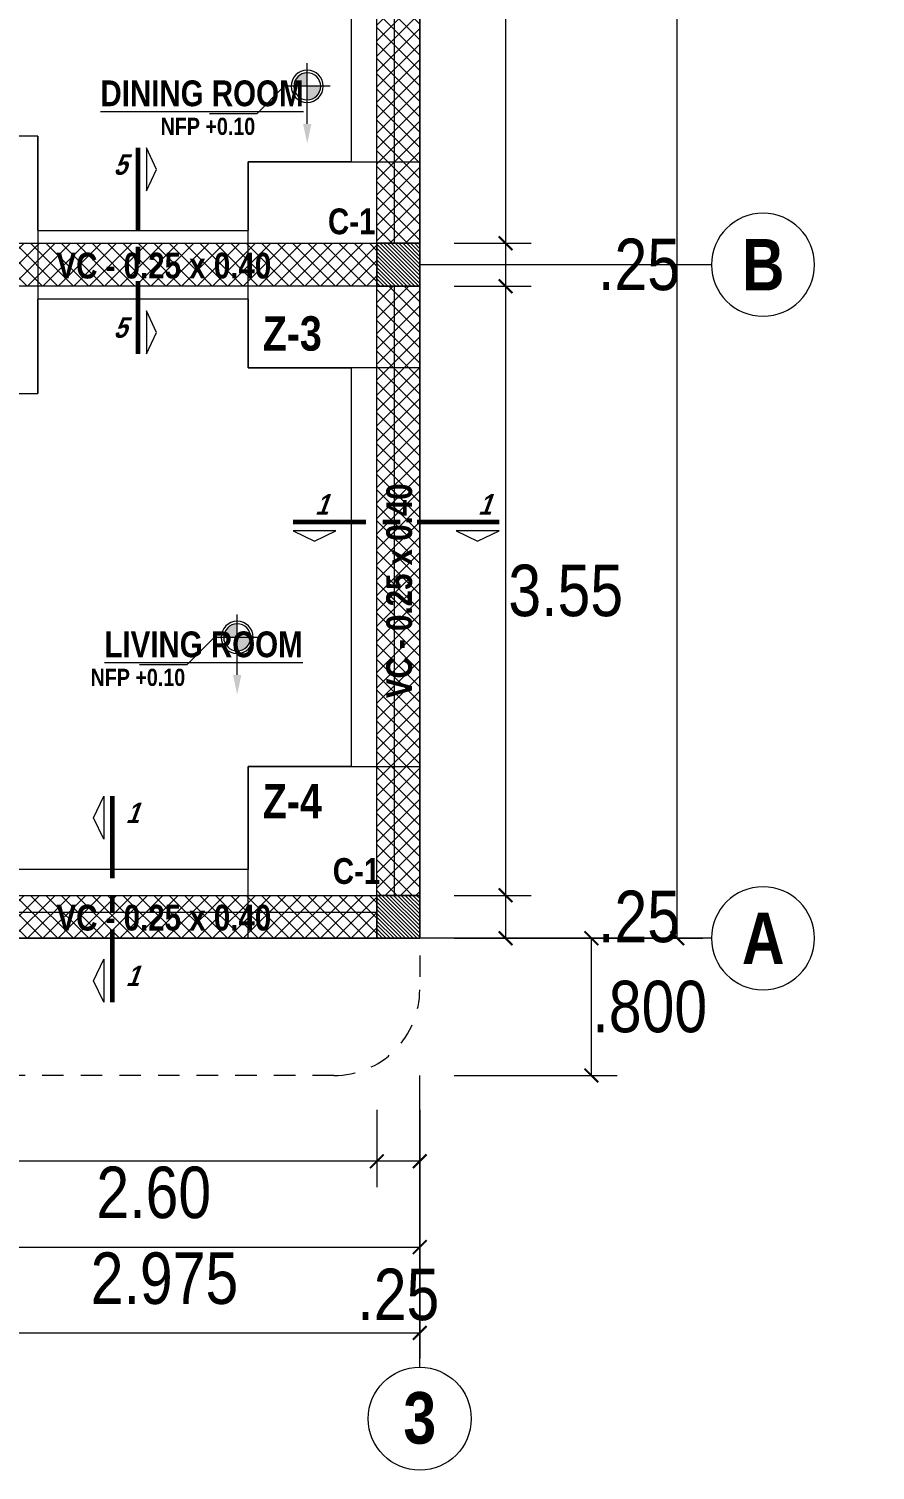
# Model space of a CAD drawing. Header units: millimetres. Extents: x 68 to 194, y 47 to 103.
# Drawn here: x 160.29 to 165.22, y 84.45 to 92.85 of the extents above; entities that cross this region are included whole.
import ezdxf
from ezdxf.enums import TextEntityAlignment as Align

# ---------------------------------------------------------------- set-up
doc = ezdxf.new("R2010")
doc.units = ezdxf.units.MM
doc.linetypes.add('CENTER2', pattern=[28.575, 19.05, -3.175, 3.175, -3.175])
doc.linetypes.add('DASHED2', pattern=[0.375, 0.25, -0.125])
for name, color, linetype, lineweight in [('A_Texto', 43, 'Continuous', 9), ('E_Cimentación', 150, 'Continuous', 50), ('E_Columna', 3, 'Continuous', 25), ('E_Sobrecimiento', 230, 'Continuous', 25), ('E_Viga Secundaria', 133, 'Continuous', 20), ('E_Zapata', 30, 'Continuous', 25), ('G_Cortes', 3, 'Continuous', 60), ('G_Ejes', 253, 'Continuous', 20), ('G_Proyección', 8, 'DASHED2', 15), ('G_Sombreados', 8, 'Continuous', 9), ('G_Texto', 122, 'Continuous', 20)]:
    doc.layers.add(name, color=color, linetype=linetype, lineweight=lineweight)
doc.layers.add('G_Acotación', color=171, linetype='Continuous')
doc.styles.add('Acotacion', font='ARIALN.TTF')
doc.styles.add('AMBIENTES', font='ARIALNB.TTF', dxfattribs={"height": 0.15})
doc.styles.add('Arial Marron', font='ARIALN.TTF')
doc.styles.add('Cotas', font='ARIALNB.TTF', dxfattribs={"height": 0.1})
doc.styles.add('Eje', font='ARIALNB.TTF', dxfattribs={"height": 0.3})
doc.styles.add('Notas', font='ARIALNB.TTF', dxfattribs={"height": 0.15})
doc.styles.add('TITULOS', font='ARIALNB.TTF', dxfattribs={"height": 0.3})
doc.dimstyles.new('Lenin_50', dxfattribs={"dimtxt": 0.3, "dimasz": 0.08, "dimexe": 0.15, "dimexo": 0.2, "dimgap": 0.03, "dimtad": 2, "dimtih": 1, "dimtoh": 1, "dimlfac": -1, "dimzin": 4, "dimdsep": 46, "dimtxsty": 'Acotacion', "dimblk": 'ARCHTICK', "dimcen": 0.08, "dimclrd": 256, "dimclre": 256, "dimclrt": 4, "dimazin": 1, "dimtm": 1e-09, "dimtfac": 1, "dimtmove": 2, "dimatfit": 2, "dimfxl": 0, "dimtolj": 1, "dimlwd": 13, "dimlwe": 18, "dimarcsym": 0})
pattern_1 = [(135, (395.61372, 3.60307), (0.04490128, 0.04490128), []), (45, (395.61372, 3.60307), (0.04490128, -0.04490128), [])]

# ---------------------------------------------------------------- blocks, each defined once
blk = doc.blocks.new('TITULP')
h = blk.add_hatch(color=1)
h.paths.add_polyline_path([(0, -0.0554), (0, -0.134), (0.0785, -0.134, 0.414214)])
h.paths.add_polyline_path([(0, -0.134), (-0.0785, -0.134, 0.414214), (0, -0.2125)])
for p, q in [((0, -0.3527), (0, 0)), ((-0.134, -0.134), (0.134, -0.134)), ((0.2939, -0.2939), (0.5699, -0.2939))]:
    blk.add_line(p, q)
at = {"lineweight": 18}
blk.add_line((0.134, -0.134), (0.2939, -0.2939), dxfattribs=at)
for radius in [0.0937, 0.0785]:
    blk.add_circle((0, -0.134), radius)
blk.add_solid([(0.0242, -0.3527), (0, -0.4678), (-0.0242, -0.3527)])
at = {"style": 'Arial Marron', "width": 1.35}
blk.add_attdef('%%USALA', text='', height=0.14, dxfattribs=at).set_placement((0.3052, -0.1124), align=Align.TOP_LEFT)
at = {"style": 'Arial Marron', "width": 1.1}
blk.add_attdef('NPT%%P0.00', text='', height=0.1, dxfattribs=at).set_placement((0.6033, -0.3972), align=Align.MIDDLE_CENTER)
at = {"style": 'Arial Marron'}
blk.add_attdef('PISO', text='', height=0.08, dxfattribs=at).set_placement((0.6033, -0.5391), align=Align.MIDDLE_CENTER)
blk = doc.blocks.new('Eri')
blk.add_line((-1.7, 0), (0, 0))
blk.add_circle((-2, 0), 0.3)
at = {"color": 1, "style": 'Eje', "flags": 4}
blk.add_attdef('H', text='', height=0.3, dxfattribs=at).set_placement((-2, 0), align=Align.MIDDLE_CENTER)
blk = doc.blocks.new('_ArchTick')
at = {"color": 0, "linetype": 'ByBlock', "const_width": 0.15}
blk.add_lwpolyline([(-0.5, -0.5), (0.5, 0.5)], dxfattribs=at)
blk = doc.blocks.new('*D312')
at = {"layer": 'Defpoints', "color": 0}
for p in [(156.5637, 86.7531), (162.5637, 86.7531), (162.5637, 85.2531)]:
    blk.add_point(p, dxfattribs=at)
at = {"layer": 'G_Acotación', "lineweight": 18}
for p, q in [((156.5637, 86.5531), (156.5637, 85.1031)), ((162.5637, 86.5531), (162.5637, 85.1031))]:
    blk.add_line(p, q, dxfattribs=at)
at = {"layer": 'G_Acotación', "lineweight": 13}
blk.add_line((156.5637, 85.2531), (162.5637, 85.2531), dxfattribs=at)
at = {"layer": 'G_Acotación', "lineweight": 13, "xscale": 0.08, "yscale": 0.08, "zscale": 0.08, "rotation": 180}
blk.add_blockref('_ArchTick', (156.5637, 85.2531), dxfattribs=at)
at = {"layer": 'G_Acotación', "lineweight": 13, "xscale": 0.08, "yscale": 0.08, "zscale": 0.08}
blk.add_blockref('_ArchTick', (162.5637, 85.2531), dxfattribs=at)
at = {"layer": 'G_Acotación', "color": 4, "lineweight": 5, "insert": (159.5637, 85.0699), "char_height": 0.3, "attachment_point": 5, "style": 'Acotacion'}
blk.add_mtext('\\A1;6.000', dxfattribs=at)
blk = doc.blocks.new('*D313')
at = {"layer": 'Defpoints', "color": 0}
for p in [(159.5887, 86.7531), (162.5637, 86.7531), (162.5637, 85.7531)]:
    blk.add_point(p, dxfattribs=at)
at = {"layer": 'G_Acotación', "lineweight": 18}
for p, q in [((159.5887, 86.5531), (159.5887, 85.6031)), ((162.5637, 86.5531), (162.5637, 85.6031))]:
    blk.add_line(p, q, dxfattribs=at)
at = {"layer": 'G_Acotación', "lineweight": 13}
blk.add_line((159.5887, 85.7531), (162.5637, 85.7531), dxfattribs=at)
at = {"layer": 'G_Acotación', "lineweight": 13, "xscale": 0.08, "yscale": 0.08, "zscale": 0.08, "rotation": 180}
blk.add_blockref('_ArchTick', (159.5887, 85.7531), dxfattribs=at)
at = {"layer": 'G_Acotación', "lineweight": 13, "xscale": 0.08, "yscale": 0.08, "zscale": 0.08}
blk.add_blockref('_ArchTick', (162.5637, 85.7531), dxfattribs=at)
at = {"layer": 'G_Acotación', "color": 4, "lineweight": 5, "insert": (161.0762, 85.5699), "char_height": 0.3, "attachment_point": 5, "style": 'Acotacion'}
blk.add_mtext('\\A1;2.975', dxfattribs=at)
blk = doc.blocks.new('*D317')
at = {"layer": 'Defpoints', "color": 0}
for p in [(162.5637, 100.0531), (164.0637, 100.0531), (162.5637, 87.5531)]:
    blk.add_point(p, dxfattribs=at)
at = {"layer": 'G_Acotación', "lineweight": 18}
for p, q in [((162.7637, 100.0531), (164.2137, 100.0531)), ((162.7637, 87.5531), (164.2137, 87.5531))]:
    blk.add_line(p, q, dxfattribs=at)
at = {"layer": 'G_Acotación', "lineweight": 13}
blk.add_line((164.0637, 87.5531), (164.0637, 100.0531), dxfattribs=at)
at = {"layer": 'G_Acotación', "lineweight": 13, "xscale": 0.08, "yscale": 0.08, "zscale": 0.08}
for p, rotation in [((164.0637, 100.0531), 90), ((164.0637, 87.5531), 270)]:
    blk.add_blockref('_ArchTick', p, dxfattribs=dict(at, rotation=rotation))
at = {"layer": 'G_Acotación', "color": 4, "lineweight": 5, "insert": (164.5924, 93.8031), "char_height": 0.3, "attachment_point": 5, "style": 'Acotacion'}
blk.add_mtext('\\A1;12.500', dxfattribs=at)
blk = doc.blocks.new('*D319')
at = {"layer": 'Defpoints', "color": 0}
for p in [(162.5637, 87.5531), (163.5637, 87.5531), (162.5637, 86.7531)]:
    blk.add_point(p, dxfattribs=at)
at = {"layer": 'G_Acotación', "lineweight": 18}
for p, q in [((162.7637, 87.5531), (163.7137, 87.5531)), ((162.7637, 86.7531), (163.7137, 86.7531))]:
    blk.add_line(p, q, dxfattribs=at)
at = {"layer": 'G_Acotación', "lineweight": 13}
blk.add_line((163.5637, 86.7531), (163.5637, 87.5531), dxfattribs=at)
at = {"layer": 'G_Acotación', "lineweight": 13, "xscale": 0.08, "yscale": 0.08, "zscale": 0.08}
for p, rotation in [((163.5637, 87.5531), 90), ((163.5637, 86.7531), 270)]:
    blk.add_blockref('_ArchTick', p, dxfattribs=dict(at, rotation=rotation))
at = {"layer": 'G_Acotación', "color": 4, "lineweight": 5, "insert": (163.9038, 87.1531), "char_height": 0.3, "attachment_point": 5, "style": 'Acotacion'}
blk.add_mtext('\\A1;.800', dxfattribs=at)
blk = doc.blocks.new('*D328')
at = {"layer": 'Defpoints', "color": 0}
for p in [(162.3137, 86.7531), (162.5637, 86.7531), (162.3137, 86.2531)]:
    blk.add_point(p, dxfattribs=at)
at = {"layer": 'G_Acotación', "lineweight": 18}
for p, q in [((162.3137, 86.5531), (162.3137, 86.1031)), ((162.5637, 86.5531), (162.5637, 86.1031))]:
    blk.add_line(p, q, dxfattribs=at)
at = {"layer": 'G_Acotación', "lineweight": 13}
blk.add_line((162.5637, 86.2531), (162.3137, 86.2531), dxfattribs=at)
at = {"layer": 'G_Acotación', "lineweight": 13, "xscale": 0.08, "yscale": 0.08, "zscale": 0.08, "rotation": 180}
blk.add_blockref('_ArchTick', (162.3137, 86.2531), dxfattribs=at)
at = {"layer": 'G_Acotación', "lineweight": 13, "xscale": 0.08, "yscale": 0.08, "zscale": 0.08}
blk.add_blockref('_ArchTick', (162.5637, 86.2531), dxfattribs=at)
at = {"layer": 'G_Acotación', "color": 4, "lineweight": 5, "insert": (162.4387, 85.4754), "char_height": 0.3, "attachment_point": 5, "style": 'Acotacion'}
blk.add_mtext('\\A1;.25', dxfattribs=at)
blk = doc.blocks.new('*D329')
at = {"layer": 'Defpoints', "color": 0}
for p in [(159.7137, 86.7531), (162.3137, 86.7531), (159.7137, 86.2531)]:
    blk.add_point(p, dxfattribs=at)
at = {"layer": 'G_Acotación', "lineweight": 18}
for p, q in [((159.7137, 86.5531), (159.7137, 86.1031)), ((162.3137, 86.5531), (162.3137, 86.1031))]:
    blk.add_line(p, q, dxfattribs=at)
at = {"layer": 'G_Acotación', "lineweight": 13}
blk.add_line((162.3137, 86.2531), (159.7137, 86.2531), dxfattribs=at)
at = {"layer": 'G_Acotación', "lineweight": 13, "xscale": 0.08, "yscale": 0.08, "zscale": 0.08, "rotation": 180}
blk.add_blockref('_ArchTick', (159.7137, 86.2531), dxfattribs=at)
at = {"layer": 'G_Acotación', "lineweight": 13, "xscale": 0.08, "yscale": 0.08, "zscale": 0.08}
blk.add_blockref('_ArchTick', (162.3137, 86.2531), dxfattribs=at)
at = {"layer": 'G_Acotación', "color": 4, "lineweight": 5, "insert": (161.0137, 86.0699), "char_height": 0.3, "attachment_point": 5, "style": 'Acotacion'}
blk.add_mtext('\\A1;2.60', dxfattribs=at)
blk = doc.blocks.new('*D442')
at = {"layer": 'Defpoints', "color": 0}
for p in [(162.5637, 95.9031), (162.5637, 91.6031), (163.0637, 91.6031)]:
    blk.add_point(p, dxfattribs=at)
at = {"layer": 'G_Acotación', "lineweight": 18}
for p, q in [((162.7637, 95.9031), (163.2137, 95.9031)), ((162.7637, 91.6031), (163.2137, 91.6031))]:
    blk.add_line(p, q, dxfattribs=at)
at = {"layer": 'G_Acotación', "lineweight": 13}
blk.add_line((163.0637, 95.9031), (163.0637, 91.6031), dxfattribs=at)
at = {"layer": 'G_Acotación', "lineweight": 13, "xscale": 0.08, "yscale": 0.08, "zscale": 0.08}
for p, rotation in [((163.0637, 95.9031), 90), ((163.0637, 91.6031), 270)]:
    blk.add_blockref('_ArchTick', p, dxfattribs=dict(at, rotation=rotation))
at = {"layer": 'G_Acotación', "color": 4, "lineweight": 5, "insert": (163.4178, 93.7531), "char_height": 0.3, "attachment_point": 5, "style": 'Acotacion'}
blk.add_mtext('\\A1;4.30', dxfattribs=at)
blk = doc.blocks.new('*D443')
at = {"layer": 'Defpoints', "color": 0}
for p in [(162.5637, 91.6031), (162.5637, 91.3531), (163.0637, 91.3531)]:
    blk.add_point(p, dxfattribs=at)
at = {"layer": 'G_Acotación', "lineweight": 18}
for p, q in [((162.7637, 91.6031), (163.2137, 91.6031)), ((162.7637, 91.3531), (163.2137, 91.3531))]:
    blk.add_line(p, q, dxfattribs=at)
at = {"layer": 'G_Acotación', "lineweight": 13}
blk.add_line((163.0637, 91.6031), (163.0637, 91.3531), dxfattribs=at)
at = {"layer": 'G_Acotación', "lineweight": 13, "xscale": 0.08, "yscale": 0.08, "zscale": 0.08}
for p, rotation in [((163.0637, 91.6031), 90), ((163.0637, 91.3531), 270)]:
    blk.add_blockref('_ArchTick', p, dxfattribs=dict(at, rotation=rotation))
at = {"layer": 'G_Acotación', "color": 4, "lineweight": 5, "insert": (163.8414, 91.4781), "char_height": 0.3, "attachment_point": 5, "style": 'Acotacion'}
blk.add_mtext('\\A1;.25', dxfattribs=at)
blk = doc.blocks.new('*D335')
at = {"layer": 'Defpoints', "color": 0}
for p in [(162.5637, 91.3531), (162.5637, 87.8031), (163.0637, 87.8031)]:
    blk.add_point(p, dxfattribs=at)
at = {"layer": 'G_Acotación', "lineweight": 18}
for p, q in [((162.7637, 91.3531), (163.2137, 91.3531)), ((162.7637, 87.8031), (163.2137, 87.8031))]:
    blk.add_line(p, q, dxfattribs=at)
at = {"layer": 'G_Acotación', "lineweight": 13}
blk.add_line((163.0637, 91.3531), (163.0637, 87.8031), dxfattribs=at)
at = {"layer": 'G_Acotación', "lineweight": 13, "xscale": 0.08, "yscale": 0.08, "zscale": 0.08}
for p, rotation in [((163.0637, 91.3531), 90), ((163.0637, 87.8031), 270)]:
    blk.add_blockref('_ArchTick', p, dxfattribs=dict(at, rotation=rotation))
at = {"layer": 'G_Acotación', "color": 4, "lineweight": 5, "insert": (163.4142, 89.5781), "char_height": 0.3, "attachment_point": 5, "style": 'Acotacion'}
blk.add_mtext('\\A1;3.55', dxfattribs=at)
blk = doc.blocks.new('*D336')
at = {"layer": 'Defpoints', "color": 0}
for p in [(162.5637, 87.8031), (162.5637, 87.5531), (163.0637, 87.5531)]:
    blk.add_point(p, dxfattribs=at)
at = {"layer": 'G_Acotación', "lineweight": 18}
for p, q in [((162.7637, 87.8031), (163.2137, 87.8031)), ((162.7637, 87.5531), (163.2137, 87.5531))]:
    blk.add_line(p, q, dxfattribs=at)
at = {"layer": 'G_Acotación', "lineweight": 13}
blk.add_line((163.0637, 87.8031), (163.0637, 87.5531), dxfattribs=at)
at = {"layer": 'G_Acotación', "lineweight": 13, "xscale": 0.08, "yscale": 0.08, "zscale": 0.08}
for p, rotation in [((163.0637, 87.8031), 90), ((163.0637, 87.5531), 270)]:
    blk.add_blockref('_ArchTick', p, dxfattribs=dict(at, rotation=rotation))
at = {"layer": 'G_Acotación', "color": 4, "lineweight": 5, "insert": (163.8414, 87.6781), "char_height": 0.3, "attachment_point": 5, "style": 'Acotacion'}
blk.add_mtext('\\A1;.25', dxfattribs=at)
blk = doc.blocks.new('Corte 2')
at = {"linetype": 'CENTER2', "lineweight": 60, "ltscale": 0.025}
blk.add_line((-0.4, 0), (0.8, 0), dxfattribs=at)
at = {"lineweight": 20}
for points in [[(-0.4, 0.05), (-0.15, 0.05), (-0.275, 0.11), (-0.4, 0.05)], [(0.55, 0.05), (0.8, 0.05), (0.675, 0.11), (0.55, 0.05)]]:
    blk.add_lwpolyline(points, dxfattribs=at)
at = {"ltscale": 1.1, "style": 'Notas', "oblique": 20, "flags": 4}
for p in [(-0.3035, -0.1041), (0.6465, -0.1041)]:
    blk.add_attdef('CO', text='', height=0.12, dxfattribs=at).set_placement(p, align=Align.MIDDLE_CENTER)

msp = doc.modelspace()

# ---------------------------------------------------------------- hatches: boundary and pattern name
at = {"layer": 'E_Columna', "lineweight": 5}
h = msp.add_hatch(dxfattribs=at)
h.set_pattern_fill('LINE', color=256, scale=0.005, angle=45, style=0)
h.set_pattern_definition([(135, (271.709765, 7.8398), (0.0112253202, 0.0112253202), [])])
h.paths.add_polyline_path([(162.5637, 91.3531), (162.3137, 91.3531), (162.3137, 91.6031), (162.5637, 91.6031)])
h = msp.add_hatch(dxfattribs=at)
h.set_pattern_fill('LINE', color=256, scale=0.005, angle=45, style=0)
h.set_pattern_definition([(135, (271.709765, 7.6898), (0.0112253202, 0.0112253202), [])])
h.paths.add_polyline_path([(162.5637, 87.5531), (162.3137, 87.5531), (162.3137, 87.8031), (162.5637, 87.8031)])
at = {"layer": 'G_Sombreados', "lineweight": 5}
h = msp.add_hatch(dxfattribs=at)
h.set_pattern_fill('NET', color=256, scale=0.02, angle=45, style=0)
h.set_pattern_definition(pattern_1)
h.paths.add_polyline_path([(162.5637, 91.6031), (162.3137, 91.6031), (162.3137, 95.9031), (162.5637, 95.9031)])
h = msp.add_hatch(dxfattribs=at)
h.set_pattern_fill('NET', color=256, scale=0.02, angle=45, style=0)
h.set_pattern_definition([(45, (-31.58628, 24.85307), (-0.04490128, 0.04490128), []), (135, (-31.58628, 24.85307), (-0.04490128, -0.04490128), [])])
h.paths.add_polyline_path([(162.3137, 91.3531), (159.7137, 91.3531), (159.7137, 91.6031), (162.3137, 91.6031)])
h = msp.add_hatch(dxfattribs=at)
h.set_pattern_fill('NET', color=256, scale=0.02, angle=45, style=0)
h.set_pattern_definition(pattern_1)
h.paths.add_polyline_path([(162.5637, 87.8031), (162.3137, 87.8031), (162.3137, 91.3531), (162.5637, 91.3531)])
h = msp.add_hatch(dxfattribs=at)
h.set_pattern_fill('NET', color=256, scale=0.02, angle=45, style=0)
h.set_pattern_definition([(45, (-31.58628, 21.05307), (-0.04490128, 0.04490128), []), (135, (-31.58628, 21.05307), (-0.04490128, -0.04490128), [])])
h.paths.add_polyline_path([(162.3137, 87.5531), (159.7137, 87.5531), (159.7137, 87.8031), (162.3137, 87.8031)])

# ---------------------------------------------------------------- linework, layer by layer
at = {"layer": 'E_Cimentación', "lineweight": 5}
for p, q in [((160.3387, 91.6781), (161.5637, 91.6781)), ((161.5637, 91.2781), (160.3387, 91.2781))]:
    msp.add_line(p, q, dxfattribs=at)
msp.add_lwpolyline([(162.5637, 87.5531), (156.5637, 87.5531), (156.5637, 100.0531), (162.5637, 100.0531)], close=True, dxfattribs=at)
for points in [[(159.8387, 92.3531), (159.8387, 95.4281), (160.1887, 95.4281), (160.1887, 95.8781), (161.5637, 95.8781), (161.5637, 95.4281), (162.1637, 95.4281), (162.1637, 94.0281), (161.8137, 94.0281), (161.8137, 93.6281), (162.1637, 93.6281), (162.1637, 92.0781), (161.5637, 92.0781), (161.5637, 91.6781)], [(160.3387, 91.6781), (160.3387, 92.2281), (159.8387, 92.2281), (159.8387, 92.3531)], [(161.5637, 91.2781), (161.5637, 90.8781), (162.1637, 90.8781), (162.1637, 88.5531), (161.5637, 88.5531), (161.5637, 87.9531), (160.1887, 87.9531), (160.1887, 88.5531), (159.8387, 88.5531)], [(159.8387, 90.7281), (160.3387, 90.7281), (160.3387, 91.2781)]]:
    msp.add_lwpolyline(points, dxfattribs=at)
at = {"layer": 'E_Columna', "lineweight": 5}
for points in [[(162.5637, 91.3531), (162.3137, 91.3531), (162.3137, 91.6031), (162.5637, 91.6031)], [(162.5637, 87.5531), (162.3137, 87.5531), (162.3137, 87.8031), (162.5637, 87.8031)]]:
    msp.add_lwpolyline(points, close=True, dxfattribs=at)
at = {"layer": 'E_Sobrecimiento', "lineweight": 5}
msp.add_lwpolyline([(162.4137, 93.7531), (162.4137, 91.6031), (162.3137, 91.6031), (162.3137, 91.3531), (162.4137, 91.3531), (162.4137, 87.8031), (162.3137, 87.8031), (162.3137, 87.7031), (162.0637, 87.7031), (159.7137, 87.7031), (159.7137, 88.3031), (159.5637, 88.3031), (159.5637, 87.8031), (159.4637, 87.8031), (159.4637, 87.5531), (162.0637, 87.5531), (162.5637, 87.5531), (162.5637, 100.0531)], dxfattribs=at)
at = {"layer": 'E_Viga Secundaria', "lineweight": 5}
for points in [[(162.5637, 91.6031), (162.3137, 91.6031), (162.3137, 95.9031), (162.5637, 95.9031)], [(162.3137, 91.3531), (159.7137, 91.3531), (159.7137, 91.6031), (162.3137, 91.6031)], [(162.5637, 87.8031), (162.3137, 87.8031), (162.3137, 91.3531), (162.5637, 91.3531)], [(162.3137, 87.5531), (159.7137, 87.5531), (159.7137, 87.8031), (162.3137, 87.8031)]]:
    msp.add_lwpolyline(points, close=True, dxfattribs=at)
at = {"layer": 'E_Zapata', "lineweight": 5}
msp.add_lwpolyline([(160.3387, 92.2281), (160.3387, 90.7281)], dxfattribs=at)
for points in [[(162.5637, 90.8781), (161.5637, 90.8781), (161.5637, 92.0781), (162.5637, 92.0781)], [(162.5637, 87.5531), (161.5637, 87.5531), (161.5637, 88.5531), (162.5637, 88.5531)]]:
    msp.add_lwpolyline(points, close=True, dxfattribs=at)
at = {"layer": 'G_Proyección', "lineweight": 5, "ltscale": 0.5}
msp.add_lwpolyline([(162.5637, 100.0531), (162.5637, 100.0531), (162.5637, 87.2531, -0.414214), (162.0637, 86.7531), (157.0637, 86.7531, -0.414214), (156.5637, 87.2531), (156.5637, 100.0531), (156.5637, 100.0531), (162.5637, 100.0531), (162.5637, 100.0531)], format="xyb", close=True, dxfattribs=at)

# ---------------------------------------------------------------- block references
at = {"layer": 'A_Texto', "lineweight": 5}
ref = msp.add_blockref('TITULP', (161.908, 92.652), dxfattribs=dict(at, xscale=-1))
ref.add_attrib('NPT%%P0.00', 'NFP +0.10', dxfattribs={"layer": '0', "color": 30, "height": 0.1, "style": 'Cotas'}).set_placement((161.3293, 92.2848), align=Align.MIDDLE_CENTER)
ref.add_attrib('%%USALA', '%%UDINING ROOM', dxfattribs={"layer": '0', "height": 0.15, "style": 'AMBIENTES'}).set_placement((160.7032, 92.5522), align=Align.TOP_LEFT)
ref = msp.add_blockref('TITULP', (161.4999, 89.4407), dxfattribs=dict(at, xscale=-1))
ref.add_attrib('NPT%%P0.00', 'NFP +0.10', dxfattribs={"layer": '0', "color": 30, "height": 0.1, "style": 'Cotas'}).set_placement((160.9213, 89.0735), align=Align.MIDDLE_CENTER)
ref.add_attrib('%%USALA', '%%ULIVING ROOM', dxfattribs={"layer": '0', "height": 0.15, "style": 'AMBIENTES'}).set_placement((160.7263, 89.3409), align=Align.TOP_LEFT)
at = {"layer": 'G_Cortes', "lineweight": 5}
ref = msp.add_blockref('Corte 2', (160.9206, 91.7587), dxfattribs=dict(at, rotation=270))
ref.add_attrib('CO', '5', dxfattribs={"layer": '0', "ltscale": 1.1, "height": 0.12, "style": 'Notas', "oblique": 20, "flags": 4}).set_placement((160.8165, 92.0623), align=Align.MIDDLE_CENTER)
ref.add_attrib('CO', '5', dxfattribs={"layer": '0', "ltscale": 1.1, "height": 0.12, "style": 'Notas', "oblique": 20, "flags": 4}).set_placement((160.8165, 91.1123), align=Align.MIDDLE_CENTER)
ref = msp.add_blockref('Corte 2', (162.6255, 89.9776), dxfattribs=dict(at, rotation=180))
ref.add_attrib('CO', '1', dxfattribs={"layer": '0', "ltscale": 1.1, "height": 0.12, "style": 'Notas', "oblique": 20, "flags": 4}).set_placement((162.9405, 90.0813), align=Align.MIDDLE_CENTER)
ref.add_attrib('CO', '1', dxfattribs={"layer": '0', "ltscale": 1.1, "height": 0.12, "style": 'Notas', "oblique": 20, "flags": 4}).set_placement((161.9905, 90.0813), align=Align.MIDDLE_CENTER)
ref = msp.add_blockref('Corte 2', (160.7719, 87.9804), dxfattribs=dict(at, xscale=-1, rotation=90))
ref.add_attrib('CO', '1', dxfattribs={"layer": '0', "ltscale": 1.1, "height": 0.12, "style": 'Notas', "oblique": 20, "flags": 4}).set_placement((160.8875, 88.2839), align=Align.MIDDLE_CENTER)
ref.add_attrib('CO', '1', dxfattribs={"layer": '0', "ltscale": 1.1, "height": 0.12, "style": 'Notas', "oblique": 20, "flags": 4}).set_placement((160.8875, 87.3339), align=Align.MIDDLE_CENTER)
at = {"layer": 'G_Ejes', "lineweight": 5}
ref = msp.add_blockref('Eri', (162.5637, 91.4781), dxfattribs=dict(at, xscale=-1))
ref.add_attrib('H', 'B', dxfattribs={"layer": '0', "color": 1, "height": 0.3, "style": 'Eje', "flags": 4}).set_placement((164.5649, 91.4781), align=Align.MIDDLE_CENTER)
ref = msp.add_blockref('Eri', (162.5637, 87.5531), dxfattribs=dict(at, xscale=-1))
ref.add_attrib('H', 'A', dxfattribs={"layer": '0', "color": 1, "height": 0.3, "style": 'Eje', "flags": 4}).set_placement((164.5647, 87.5531), align=Align.MIDDLE_CENTER)
ref = msp.add_blockref('Eri', (162.5637, 86.7531), dxfattribs=dict(at, rotation=90))
ref.add_attrib('H', '3', dxfattribs={"layer": '0', "color": 1, "height": 0.3, "style": 'Eje', "flags": 4}).set_placement((162.5637, 84.7582), align=Align.MIDDLE_CENTER)

# ---------------------------------------------------------------- texts
at = {"layer": 'A_Texto', "lineweight": 5, "style": 'Notas'}
for s, height, rotation, p in [('C-1', 0.15, 0.03015, (162.1671, 91.656)), ('Z-3', 0.2, 359.96985, (161.8209, 90.9781)), ('Z-4', 0.2, 0.03015, (161.8212, 88.2524)), ('C-1', 0.15, 0.03015, (162.1951, 87.8699))]:
    msp.add_text(s, height=height, rotation=rotation, dxfattribs=at).set_placement(p, align=Align.CENTER)
at = {"layer": 'G_Texto', "lineweight": 5, "style": 'TITULOS'}
for p in [(161.0726, 91.3531), (161.0726, 87.5531)]:
    msp.add_text('VC - 0.25 x 0.40', height=0.15, dxfattribs=at).set_placement(p, align=Align.BOTTOM_CENTER)
msp.add_text('VC - 0.25 x 0.40', height=0.15, rotation=90, dxfattribs=at).set_placement((162.5637, 89.5781), align=Align.BOTTOM_CENTER)

# ---------------------------------------------------------------- dimensions: what is measured, and where the dimension line sits
at = {"layer": 'G_Acotación', "lineweight": 5}
for base, p1, p2, angle, override, picture, middle in [((164.0637, 100.0531), (162.5637, 87.5531), (162.5637, 100.0531), 90, {"dimdec": 3, "dimfxl": 0.06}, '*D317', (164.5924, 93.8031)), ((163.0637, 91.6031), (162.5637, 95.9031), (162.5637, 91.6031), 90, {"dimfxl": 0.06}, '*D442', (163.4178, 93.7531)), ((163.0637, 91.3531), (162.5637, 91.6031), (162.5637, 91.3531), 90, {"dimfxl": 0.06}, '*D443', (163.8414, 91.4781)), ((163.0637, 87.8031), (162.5637, 91.3531), (162.5637, 87.8031), 90, {"dimfxl": 0.06}, '*D335', (163.4142, 89.5781)), ((163.0637, 87.5531), (162.5637, 87.8031), (162.5637, 87.5531), 90, {"dimfxl": 0.06}, '*D336', (163.8414, 87.6781)), ((163.5637, 87.5531), (162.5637, 86.7531), (162.5637, 87.5531), 90, {"dimdec": 3, "dimfxl": 0.06}, '*D319', (163.9038, 87.1531)), ((162.5637, 85.2531), (156.5637, 86.7531), (162.5637, 86.7531), 180, {"dimdec": 3, "dimfxl": 0.06}, '*D312', (159.5637, 85.0699)), ((162.5637, 85.7531), (159.5887, 86.7531), (162.5637, 86.7531), 180, {"dimdec": 3, "dimfxl": 0.06}, '*D313', (161.0762, 85.5699)), ((159.7137, 86.2531), (162.3137, 86.7531), (159.7137, 86.7531), 180, {"dimfxl": 0.06}, '*D329', (161.0137, 86.0699)), ((162.3137, 86.2531), (162.5637, 86.7531), (162.3137, 86.7531), 180, {"dimfxl": 0.06}, '*D328', (162.4387, 85.4754))]:
    dim = msp.add_linear_dim(base=base, p1=p1, p2=p2, angle=angle, dimstyle='Lenin_50', override=override, dxfattribs=at)
    dim.commit()
    dim.dimension.update_dxf_attribs({"geometry": picture, "text_midpoint": middle})

doc.saveas('drawing.dxf')
